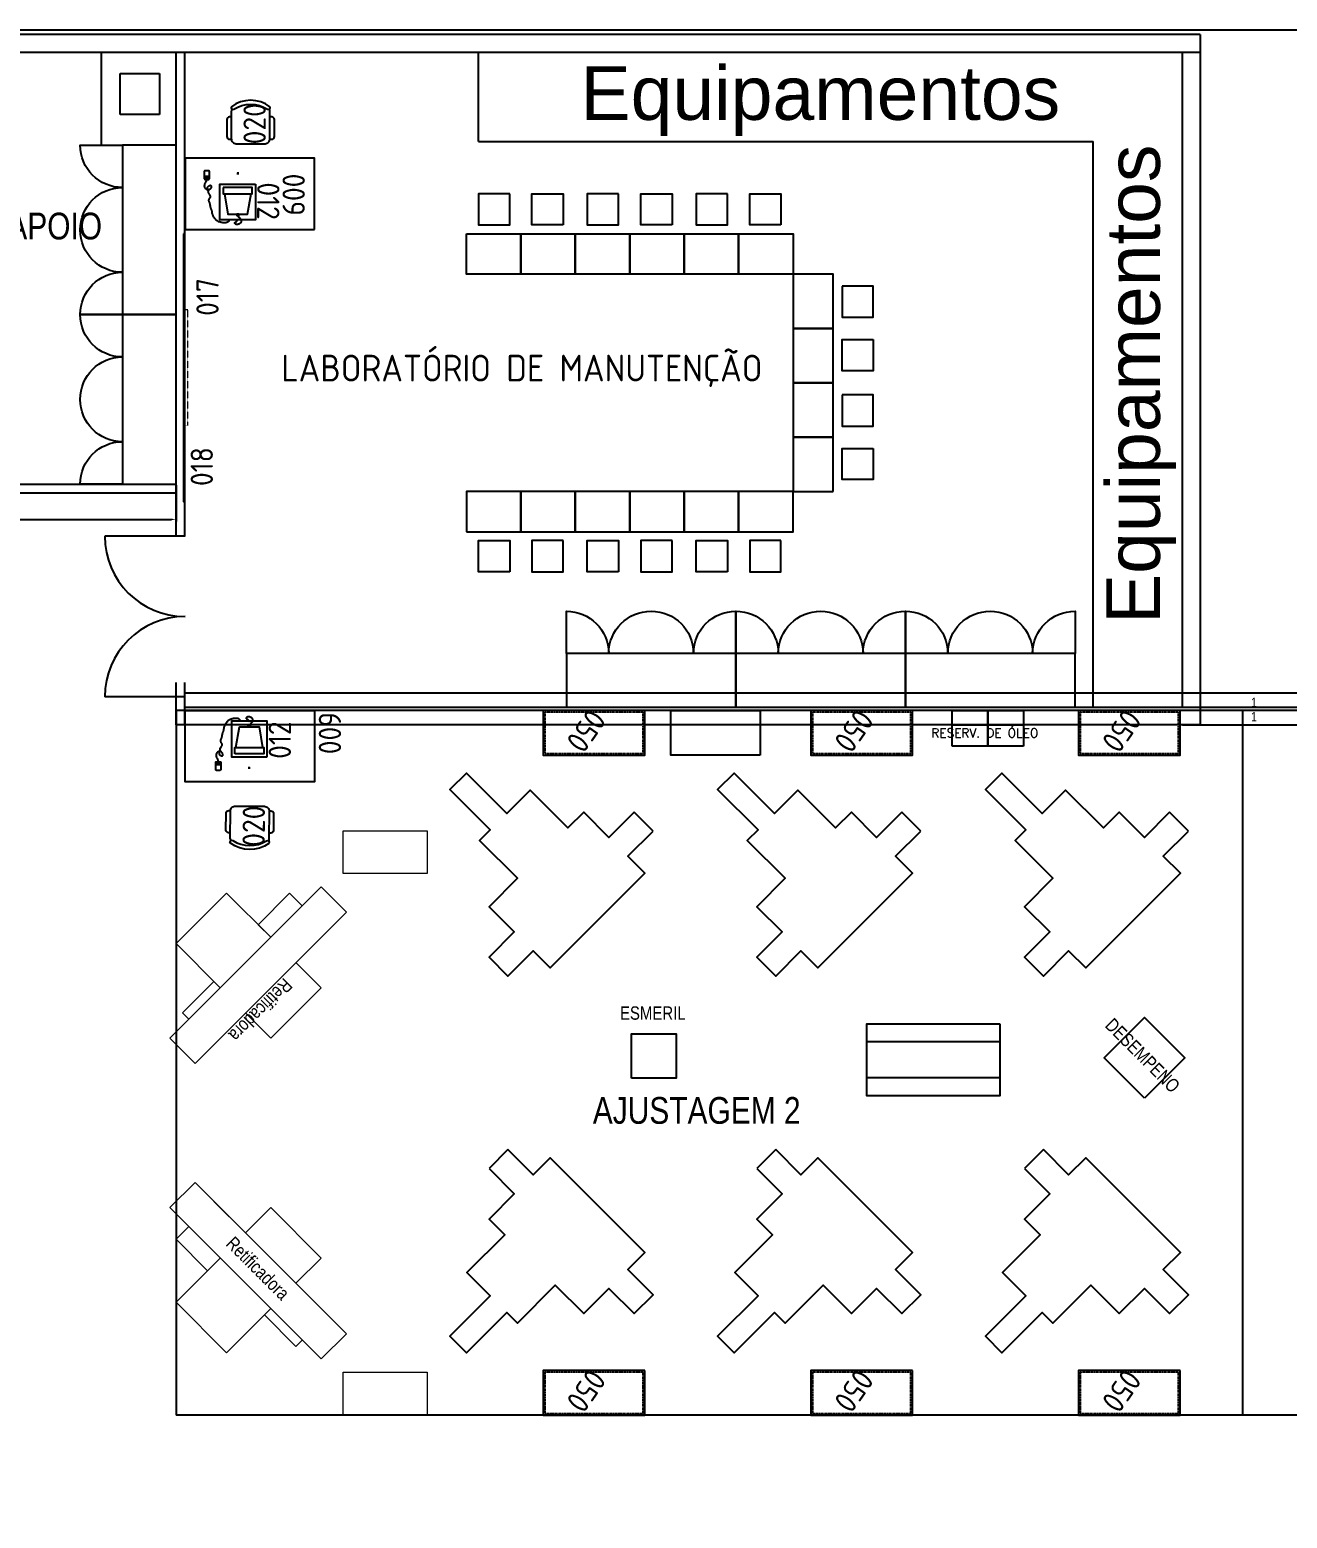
# Model space of a CAD drawing. Header units: millimetres. Extents: x 18768 to 1484868, y -11027 to 520152.
# Drawn here: x 1401237 to 1415328, y 217740 to 234430 of the extents above; entities that cross this region are included whole.
import ezdxf
from ezdxf.enums import TextEntityAlignment as Align

# ---------------------------------------------------------------- set-up
doc = ezdxf.new("R2010")
doc.units = ezdxf.units.MM
for name, pattern in [('DASHED2', [9.525, 6.35, -3.175]), ('DIVIDE', [2.15, 1.5, -0.2, 0.05, -0.15, 0.05, -0.2]), ('HIDDEN', [0.375, 0.25, -0.125]), ('HIDDEN2', [4.7625, 3.175, -1.5875])]:
    doc.linetypes.add(name, pattern=pattern)
for name, color, linetype in [('3-MAQUINAS', 5, 'Continuous'), ('4-MOBILIA', 4, 'Continuous'), ('8-TEXTO-DETALHES', 6, 'Continuous'), ('L025-CONTORNO', 7, 'Continuous'), ('L025-IMAGIN', 1, 'DIVIDE'), ('L025-TEXTO', 7, 'Continuous'), ('L035-ARRANJO-ADQUIRIR', 102, 'Continuous'), ('L035-ARRANJO-EXISTENTE', 180, 'Continuous'), ('L035-TEXTO', 40, 'Continuous'), ('PAREDES', 7, 'Continuous')]:
    doc.layers.add(name, color=color, linetype=linetype)
doc.layers.add('L035-DEMOLIÇÃO', color=40, linetype='Continuous', plot=False)
doc.styles.add('ISO-CP--25', font='isocp.shx', dxfattribs={"height": 250})
doc.styles.add('ISO-CP--35', font='isocp.shx', dxfattribs={"height": 350})
doc.styles.add('ROMANS', font='romans', dxfattribs={"width": 0.8, "height": 300})
doc.styles.get("Standard").update_dxf_attribs({"font": 'arial.ttf'})
doc.dimstyles.new('Anotativo', dxfattribs={"dimscale": 0, "dimtxt": 2.5, "dimasz": 2.5, "dimexe": 1.25, "dimexo": 0.625, "dimtad": 1, "dimtxsty": 'Standard', "dimcen": 2.5, "dimadec": 0, "dimazin": 0, "dimtfac": 1, "dimtmove": 0, "dimatfit": 3, "dimfxl": 1, "dimarcsym": 0})

# ---------------------------------------------------------------- blocks, each defined once
blk = doc.blocks.new('BL_SENAI_id9320210400')
at = {"layer": 'L035-ARRANJO-ADQUIRIR', "color": 0}
for points in [[(-690, 550, -0.290756), (-310, 550, 0.829608), (-284, 579, 0.333333), (-716, 579, 0.829608), (-690, 550)], [(-710, 550, 0.129448), (-717, 523), (-717, 219, 0.414214), (-663, 164), (-338, 164, 0.414214), (-284, 219), (-284, 525, 0.120944), (-290, 550)], [(-717, 464), (-737, 464, 0.414214), (-767, 434), (-767, 244, 0.414214), (-737, 214), (-717, 214)], [(-284, 214), (-264, 214, 0.414214), (-234, 244), (-234, 434, 0.414214), (-264, 464), (-284, 464)]]:
    blk.add_lwpolyline(points, format="xyb", dxfattribs=at)
at = {"layer": 'L025-TEXTO', "style": 'ISO-CP--25'}
blk.add_attdef('rmp_mt_codmaterial', (15, 15), '', height=40, dxfattribs=at)
at = {"layer": 'L025-TEXTO', "style": 'ISO-CP--25', "flags": 1}
for tag in ['rmp_mt_nomeunid', 'rmp_mt_potencia', 'rmp_mt_cod']:
    blk.add_attdef(tag, (15, 15), '', height=40, dxfattribs=at)
blk = doc.blocks.new('BL_SENAI_id9320220810')
at = {"layer": 'L025-CONTORNO', "color": 0}
blk.add_lwpolyline([(-688, 238), (112, 238), (112, 1688), (-688, 1688)], close=True, dxfattribs=at)
at = {"layer": 'L025-TEXTO', "style": 'ISO-CP--25'}
blk.add_attdef('rmp_mt_codmaterial', (15, 15), '', height=40, dxfattribs=at)
at = {"layer": 'L025-TEXTO', "style": 'ISO-CP--25', "flags": 1}
for tag in ['rmp_mt_nomeunid', 'rmp_mt_potencia', 'rmp_mt_cod']:
    blk.add_attdef(tag, (15, 15), '', height=40, dxfattribs=at)
blk = doc.blocks.new('BL_SENAI_id9300159197')
at = {"layer": 'L025-CONTORNO', "color": 0, "linetype": 'HIDDEN', "lineweight": 9}
blk.add_lwpolyline([(-650, -50), (650, -50), (650, 0), (-650, 0)], close=True, dxfattribs=at)
at = {"layer": 'L025-TEXTO', "lineweight": 9, "style": 'ISO-CP--25'}
blk.add_attdef('rmp_mt_codmaterial', (15, 15), '', height=40, dxfattribs=at)
at = {"layer": 'L025-TEXTO', "lineweight": 9, "style": 'ISO-CP--25', "flags": 1}
for tag in ['rmp_mt_nomeunid', 'rmp_mt_potencia', 'rmp_mt_cod']:
    blk.add_attdef(tag, (15, 15), '', height=40, dxfattribs=at)
blk = doc.blocks.new('BL_SENAI_id9320290690')
at = {"layer": 'L025-CONTORNO', "color": 0}
blk.add_lwpolyline([(-3131, 134), (-131, 134), (-131, 152), (-3131, 152)], close=True, dxfattribs=at)
at = {"layer": 'L025-TEXTO', "style": 'ISO-CP--25'}
blk.add_attdef('rmp_mt_codmaterial', (15, 15), '', height=40, dxfattribs=at)
at = {"layer": 'L025-TEXTO', "style": 'ISO-CP--25', "flags": 1}
for tag in ['rmp_mt_nomeunid', 'rmp_mt_potencia', 'rmp_mt_cod']:
    blk.add_attdef(tag, (15, 15), '', height=40, dxfattribs=at)
blk = doc.blocks.new('*D313')
at = {"layer": 'DEFPOINTS', "color": 0, "linetype": 'ByBlock', "lineweight": 15, "transparency": 16777216}
for p in [(1399126, 229336), (1402876, 229336), (1402876, 228940)]:
    blk.add_point(p, dxfattribs=at)
at = {"layer": 'PAREDES', "color": 0, "linetype": 'ByBlock', "lineweight": -2, "transparency": 16777216}
for p, q in [((1399126, 229323), (1399126, 228915)), ((1402876, 229323), (1402876, 228915)), ((1399176, 228940), (1402826, 228940))]:
    blk.add_line(p, q, dxfattribs=at)
at = {"layer": 'PAREDES', "color": 0, "linetype": 'ByBlock', "lineweight": 15, "transparency": 16777216}
for points in [[(1399176, 228948), (1399176, 228932), (1399126, 228940)], [(1402826, 228948), (1402826, 228932), (1402876, 228940)]]:
    blk.add_solid(points, dxfattribs=at)
at = {"layer": 'PAREDES', "color": 0, "linetype": 'ByBlock', "lineweight": 15, "transparency": 16777216, "insert": (1401001, 228978), "char_height": 50, "attachment_point": 5}
blk.add_mtext('3750', dxfattribs=at)
blk = doc.blocks.new('BL_SENAI_id9370710510')
at = {"layer": 'L035-ARRANJO-ADQUIRIR', "color": 0}
for p, q in [((491, 168), (491, 85)), ((495, 168), (495, 145)), ((511, 168), (495, 168)), ((542, 174), (498, 174)), ((511, 145), (511, 168)), ((529, 168), (512, 168)), ((512, 168), (512, 145)), ((529, 145), (529, 168)), ((530, 168), (530, 145)), ((546, 168), (530, 168)), ((546, 145), (546, 168)), ((549, 85), (549, 168)), ((185, 107), (161, 107)), ((173, 95), (173, 119)), ((491, 142), (549, 142)), ((491, 141), (549, 141)), ((495, 145), (511, 145)), ((498, 78), (542, 78)), ((512, 145), (529, 145)), ((530, 145), (546, 145))]:
    blk.add_line(p, q, dxfattribs=at)
for points in [[(173, 581), (172, 586), (170, 590), (168, 593), (165, 596), (162, 598), (160, 599), (158, 600), (156, 602), (154, 603), (153, 604), (152, 606), (152, 607), (152, 609), (151, 610), (151, 611), (150, 612), (149, 613), (148, 614), (146, 615), (145, 616), (143, 617), (141, 618), (139, 620), (138, 622), (136, 624), (135, 627), (134, 630), (133, 633), (133, 637), (133, 640), (133, 644), (133, 647), (134, 650), (134, 653), (135, 656), (137, 658), (138, 661), (140, 663), (142, 665), (144, 667), (146, 668), (148, 670), (151, 671), (153, 672), (156, 673), (158, 674), (160, 675), (162, 676), (164, 676), (166, 677), (168, 678), (170, 678), (172, 679), (174, 679), (175, 679), (177, 680), (179, 680), (180, 680), (182, 680), (183, 680), (185, 680), (187, 680), (189, 679), (190, 679), (192, 678), (194, 678), (195, 677), (197, 676), (199, 675), (200, 674), (201, 672), (203, 671), (204, 670), (205, 669), (205, 667), (206, 666), (206, 665), (206, 664), (206, 663), (206, 662), (205, 660), (205, 659), (204, 658), (203, 658), (201, 657), (200, 656), (199, 655), (197, 654), (196, 653), (194, 653), (193, 652), (191, 651), (190, 650), (189, 649), (187, 648), (186, 647), (185, 645), (184, 644), (183, 642), (182, 640), (181, 637), (179, 635), (176, 632), (173, 629)], [(323, 336), (283, 566), (63, 566), (23, 336)], [(268, 629), (272, 638), (277, 645), (282, 650), (288, 655), (294, 657), (300, 659), (307, 661), (313, 661), (320, 662), (326, 662), (332, 661), (338, 661), (343, 660), (349, 659), (355, 658), (360, 657), (366, 656), (371, 654), (377, 652), (382, 651), (387, 649), (392, 646), (397, 644), (402, 641), (406, 637), (411, 634), (415, 630), (419, 626), (422, 621), (426, 617), (430, 612), (433, 607), (437, 602), (440, 597), (443, 591), (447, 586), (449, 580), (452, 575), (454, 570), (456, 565), (457, 560), (458, 555), (459, 550), (460, 545), (460, 540), (461, 535), (461, 531), (462, 526), (464, 521), (466, 516), (467, 511), (470, 507), (472, 502), (474, 496), (475, 491), (477, 486), (478, 481), (479, 475), (480, 470), (481, 465), (481, 459), (482, 454), (483, 449), (484, 445), (486, 440), (487, 436), (489, 432), (491, 428), (492, 425), (494, 421), (495, 418), (496, 415), (496, 411), (496, 408), (496, 405), (495, 402), (494, 398), (493, 395), (492, 393), (490, 390), (488, 387), (486, 385), (484, 382), (482, 380), (481, 377), (480, 375), (479, 372), (479, 369), (479, 366), (479, 362), (481, 359), (482, 355), (484, 352), (486, 348), (488, 345), (490, 342), (492, 338), (493, 336), (495, 333), (497, 331), (498, 329), (499, 327), (500, 326), (501, 325), (501, 325), (501, 324), (501, 324), (501, 324), (501, 324), (500, 323), (500, 322), (501, 319), (501, 316), (502, 312), (503, 308), (504, 303), (505, 298), (506, 293), (507, 287), (508, 283), (509, 278), (510, 275), (511, 271), (511, 268), (511, 265), (510, 262), (509, 259), (507, 257), (505, 254), (502, 251), (498, 248), (495, 246), (491, 244), (487, 242), (483, 241), (480, 241), (477, 241), (475, 242), (473, 243), (471, 245), (470, 247), (469, 250), (469, 253), (469, 256), (469, 259), (470, 262), (471, 265), (472, 268), (473, 271), (475, 274), (477, 277), (479, 280), (482, 283), (485, 286), (488, 289), (491, 291), (495, 293), (498, 294), (503, 294), (507, 293), (512, 292), (517, 290), (522, 287), (527, 283), (531, 279), (536, 274), (539, 269), (542, 263), (543, 257), (544, 251), (544, 245), (543, 239), (542, 233), (540, 227), (538, 221), (536, 216), (533, 210), (530, 205), (528, 199), (525, 194), (523, 189), (521, 183), (520, 177), (520, 174)]]:
    blk.add_lwpolyline(points, dxfattribs=at)
for points in [[(-27, 229), (-27, 629), (373, 629), (373, 229)], [(162, 566), (184, 566), (184, 581), (162, 581)], [(335, 266), (335, 336), (10, 336), (10, 266)]]:
    blk.add_lwpolyline(points, close=True, dxfattribs=at)
for centre, start, end in [((498, 168), 90, 180), ((542, 168), 0, 90), ((498, 85), 180, 270), ((542, 85), 270, 0)]:
    blk.add_arc(centre, 6.72, start, end, dxfattribs=at)
at = {"layer": 'L025-TEXTO', "style": 'ISO-CP--25'}
blk.add_attdef('rmp_mt_codmaterial', (15, 15), '', height=40, dxfattribs=at)
at = {"layer": 'L025-TEXTO', "style": 'ISO-CP--25', "flags": 1}
for tag in ['rmp_mt_nomeunid', 'rmp_mt_potencia', 'rmp_mt_cod']:
    blk.add_attdef(tag, (15, 15), '', height=40, dxfattribs=at)
blk = doc.blocks.new('BL_SENAI_id9320230820')
at = {"layer": 'L035-ARRANJO-EXISTENTE', "color": 0}
blk.add_lwpolyline([(-449, -183), (691, -183), (691, 317), (-449, 317)], close=True, dxfattribs=at)
at = {"layer": 'L035-ARRANJO-EXISTENTE', "color": 0, "linetype": 'HIDDEN2'}
blk.add_lwpolyline([(-431, -165), (673, -165), (673, 299), (-431, 299)], close=True, dxfattribs=at)
at = {"layer": 'L025-TEXTO', "style": 'ISO-CP--25'}
blk.add_attdef('rmp_mt_codmaterial', (15, 15), '', height=40, dxfattribs=at)
at = {"layer": 'L025-TEXTO', "style": 'ISO-CP--25', "flags": 1}
for tag in ['rmp_mt_nomeunid', 'rmp_mt_potencia', 'rmp_mt_cod']:
    blk.add_attdef(tag, (15, 15), '', height=40, dxfattribs=at)

msp = doc.modelspace()

# ---------------------------------------------------------------- linework, layer by layer
for p, q in [((1402040, 233135.995), (1402040, 234175.995)), ((1406265, 233175.995), (1406265, 234175.995)), ((1402250, 233941.395), (1402690, 233941.395)), ((1402250, 233481.395), (1402250, 233941.395)), ((1402690, 233941.395), (1402690, 233481.395)), ((1402690, 233481.395), (1402250, 233481.395)), ((1406265, 233175.995), (1413153.298, 233175.995)), ((1413153.298, 226835.995), (1413153.298, 233175.995)), ((1402977.67, 228750.284), (1402077.67, 228750.284)), ((1402977.67, 226950.284), (1402077.67, 226950.284)), ((1408222.34, 225445.456), (1408010.208, 225657.588)), ((1411222.34, 225445.456), (1411010.208, 225657.588)), ((1414222.34, 225445.456), (1414010.208, 225657.588)), ((1412112.841, 223081.463), (1410612.841, 223081.463)), ((1410612.841, 222681.463), (1412112.841, 222681.463)), ((1406595.99, 221872.876), (1406383.858, 221660.744)), ((1409595.99, 221872.876), (1409383.858, 221660.744)), ((1412595.99, 221872.876), (1412383.858, 221660.744))]:
    msp.add_line(p, q)
at = {"color": 1}
for p, q in [((1414357.298, 226795.995), (1414357.298, 226995.995)), ((1414357.298, 226795.995), (1414357.298, 226995.995)), ((1414357.298, 226635.995), (1414357.298, 226835.995))]:
    msp.add_line(p, q, dxfattribs=at)
at = {"color": 1, "linetype": 'DASHED2'}
for p, q in [((1414829.304, 218899.745), (1414829.304, 226799.745)), ((1405076.446, 218895.995), (1402876.446, 218895.995))]:
    msp.add_line(p, q, dxfattribs=at)
at = {"color": 2}
for points in [[(1402276.446, 231235.995), (1401801.446, 231235.995, -0.414213562), (1402276.446, 231710.995, -0.414213562), (1401801.446, 232185.995, -0.414213562), (1402276.446, 232660.995, -0.414213562), (1401801.446, 233135.995), (1402276.446, 233135.995)], [(1402276.446, 229335.995), (1401801.446, 229335.995, -0.414213562), (1402276.446, 229810.995, -0.414213562), (1401801.446, 230285.995, -0.414213562), (1402276.446, 230760.995, -0.414213562), (1401801.446, 231235.995), (1402276.446, 231235.995)], [(1407250, 227435.995), (1407250, 227910.995, -0.414213562), (1407725, 227435.995, -0.414213562), (1408200, 227910.995, -0.414213562), (1408675, 227435.995, -0.414213562), (1409150, 227910.995), (1409150, 227435.995)], [(1409150, 227435.995), (1409150, 227910.995, -0.414213562), (1409625, 227435.995, -0.414213562), (1410100, 227910.995, -0.414213562), (1410575, 227435.995, -0.414213562), (1411050, 227910.995), (1411050, 227435.995)], [(1411050, 227435.995), (1411050, 227910.995, -0.414213562), (1411525, 227435.995, -0.414213562), (1412000, 227910.995, -0.414213562), (1412475, 227435.995, -0.414213562), (1412950, 227910.995), (1412950, 227435.995)]]:
    msp.add_lwpolyline(points, format="xyb", dxfattribs=at)
for points in [[(1402876.446, 231235.995), (1402876.446, 233135.995), (1402276.446, 233135.995), (1402276.446, 231235.995)], [(1402876.446, 229335.995), (1402876.446, 231235.995), (1402276.446, 231235.995), (1402276.446, 229335.995)], [(1407250, 226835.995), (1409150, 226835.995), (1409150, 227435.995), (1407250, 227435.995)], [(1409150, 226835.995), (1411050, 226835.995), (1411050, 227435.995), (1409150, 227435.995)], [(1411050, 226835.995), (1412950, 226835.995), (1412950, 227435.995), (1411050, 227435.995)], [(1409422.595, 226295.995), (1408422.595, 226295.995), (1408422.595, 226795.995), (1409422.595, 226795.995)], [(1413728.995, 222450.156), (1413276.446, 222902.704), (1413728.995, 223355.253), (1414181.543, 222902.704)], [(1407978.826, 222673.153), (1407978.826, 223173.153), (1408478.826, 223173.153), (1408478.826, 222673.153)], [(1412112.841, 223281.463), (1410612.841, 223281.463), (1410612.841, 222481.463), (1412112.841, 222481.463)]]:
    msp.add_lwpolyline(points, close=True)
for points in [[(1408010.208, 225657.588), (1407727.365, 225374.745), (1407444.523, 225657.588), (1407267.746, 225480.811), (1406843.482, 225905.075), (1406581.852, 225643.446), (1406129.304, 226095.994), (1405945.456, 225912.146), (1406398.005, 225459.598), (1406277.797, 225339.39), (1406702.061, 224915.126), (1406383.863, 224596.928), (1406666.705, 224314.085), (1406383.863, 224031.242), (1406595.995, 223819.11), (1406878.837, 224101.953), (1407069.756, 223911.034), (1408130.416, 224971.694), (1407939.498, 225162.613), (1408222.34, 225445.456)], [(1411010.208, 225657.588), (1410727.365, 225374.745), (1410444.523, 225657.588), (1410267.746, 225480.811), (1409843.482, 225905.075), (1409581.852, 225643.446), (1409129.304, 226095.994), (1408945.456, 225912.146), (1409398.005, 225459.598), (1409277.797, 225339.39), (1409702.061, 224915.126), (1409383.863, 224596.928), (1409666.705, 224314.085), (1409383.863, 224031.242), (1409595.995, 223819.11), (1409878.837, 224101.953), (1410069.756, 223911.034), (1411130.416, 224971.694), (1410939.498, 225162.613), (1411222.34, 225445.456)], [(1414010.208, 225657.588), (1413727.365, 225374.745), (1413444.523, 225657.588), (1413267.746, 225480.811), (1412843.482, 225905.075), (1412581.852, 225643.446), (1412129.304, 226095.994), (1411945.456, 225912.146), (1412398.005, 225459.598), (1412277.797, 225339.39), (1412702.061, 224915.126), (1412383.863, 224596.928), (1412666.705, 224314.085), (1412383.863, 224031.242), (1412595.995, 223819.11), (1412878.837, 224101.953), (1413069.756, 223911.034), (1414130.416, 224971.694), (1413939.498, 225162.613), (1414222.34, 225445.456)], [(1406383.858, 221660.744), (1406666.701, 221377.901), (1406383.858, 221095.059), (1406560.635, 220918.282), (1406136.371, 220494.018), (1406398, 220232.388), (1405945.452, 219779.84), (1406129.3, 219595.992), (1406581.848, 220048.54), (1406702.056, 219928.332), (1407126.32, 220352.596), (1407444.518, 220034.398), (1407727.361, 220317.241), (1408010.204, 220034.398), (1408222.336, 220246.53), (1407939.493, 220529.373), (1408130.412, 220720.292), (1407069.752, 221780.952), (1406878.833, 221590.033), (1406595.99, 221872.876)], [(1409383.858, 221660.744), (1409666.701, 221377.901), (1409383.858, 221095.059), (1409560.635, 220918.282), (1409136.371, 220494.018), (1409398, 220232.388), (1408945.452, 219779.84), (1409129.3, 219595.992), (1409581.848, 220048.54), (1409702.056, 219928.332), (1410126.32, 220352.596), (1410444.518, 220034.398), (1410727.361, 220317.241), (1411010.204, 220034.398), (1411222.336, 220246.53), (1410939.493, 220529.373), (1411130.412, 220720.292), (1410069.752, 221780.952), (1409878.833, 221590.033), (1409595.99, 221872.876)], [(1412383.858, 221660.744), (1412666.701, 221377.901), (1412383.858, 221095.059), (1412560.635, 220918.282), (1412136.371, 220494.018), (1412398, 220232.388), (1411945.452, 219779.84), (1412129.3, 219595.992), (1412581.848, 220048.54), (1412702.056, 219928.332), (1413126.32, 220352.596), (1413444.518, 220034.398), (1413727.361, 220317.241), (1414010.204, 220034.398), (1414222.336, 220246.53), (1413939.493, 220529.373), (1414130.412, 220720.292), (1413069.752, 221780.952), (1412878.833, 221590.033), (1412595.99, 221872.876)]]:
    msp.add_lwpolyline(points)
for centre, start, end in [((1402977.67, 228750.284), 180, 270), ((1402977.67, 226950.284), 90, 180)]:
    msp.add_arc(centre, 900, start, end)
at = {"layer": '3-MAQUINAS'}
for p, q in [((1411573.298, 226395.995), (1411573.298, 226795.995)), ((1411573.298, 226795.995), (1411973.298, 226795.995)), ((1411973.298, 226795.995), (1411973.298, 226395.995)), ((1411973.298, 226395.995), (1411973.298, 226795.995)), ((1411973.298, 226795.995), (1412373.298, 226795.995)), ((1412373.298, 226795.995), (1412373.298, 226395.995)), ((1411573.298, 226635.995), (1411973.298, 226635.995)), ((1411973.298, 226635.995), (1412373.298, 226635.995)), ((1411973.298, 226395.995), (1411573.298, 226395.995)), ((1412373.298, 226395.995), (1411973.298, 226395.995))]:
    msp.add_line(p, q, dxfattribs=at)
at = {"layer": '4-MOBILIA', "linetype": 'Continuous'}
for points in [[(1406615, 232591.395), (1406265, 232591.395), (1406265, 232241.395), (1406615, 232241.395)], [(1407215, 232241.395), (1406865, 232241.395), (1406865, 232591.395), (1407215, 232591.395)], [(1407835, 232591.395), (1407485, 232591.395), (1407485, 232241.395), (1407835, 232241.395)], [(1408435, 232241.395), (1408085, 232241.395), (1408085, 232591.395), (1408435, 232591.395)], [(1409055, 232591.395), (1408705, 232591.395), (1408705, 232241.395), (1409055, 232241.395)], [(1409655, 232241.395), (1409305, 232241.395), (1409305, 232591.395), (1409655, 232591.395)], [(1410340, 231556.395), (1410340, 231206.395), (1410690, 231206.395), (1410690, 231556.395)], [(1410690, 230956.395), (1410690, 230606.395), (1410340, 230606.395), (1410340, 230956.395)], [(1410340, 230336.395), (1410340, 229986.395), (1410690, 229986.395), (1410690, 230336.395)], [(1410690, 229736.395), (1410690, 229386.395), (1410340, 229386.395), (1410340, 229736.395)], [(1406615, 228351.395), (1406265, 228351.395), (1406265, 228701.395), (1406615, 228701.395)], [(1407215, 228701.395), (1406865, 228701.395), (1406865, 228351.395), (1407215, 228351.395)], [(1407835, 228351.395), (1407485, 228351.395), (1407485, 228701.395), (1407835, 228701.395)], [(1408435, 228701.395), (1408085, 228701.395), (1408085, 228351.395), (1408435, 228351.395)], [(1409055, 228351.395), (1408705, 228351.395), (1408705, 228701.395), (1409055, 228701.395)], [(1409655, 228701.395), (1409305, 228701.395), (1409305, 228351.395), (1409655, 228351.395)]]:
    msp.add_lwpolyline(points, close=True, dxfattribs=at)
at = {"layer": '4-MOBILIA'}
for points in [[(1406130, 232141.395), (1406740, 232141.395), (1407350, 232141.395), (1407350, 231691.395), (1406740, 231691.395), (1406130, 231691.395)], [(1406740, 232141.395), (1406740, 231691.395)], [(1407350, 232141.395), (1407960, 232141.395), (1408570, 232141.395), (1408570, 231691.395), (1407960, 231691.395), (1407350, 231691.395)], [(1407960, 232141.395), (1407960, 231691.395)], [(1408570, 232141.395), (1409180, 232141.395), (1409790, 232141.395), (1409790, 231691.395), (1409180, 231691.395), (1408570, 231691.395)], [(1409180, 232141.395), (1409180, 231691.395)], [(1410240, 230471.395), (1410240, 231081.395), (1410240, 231691.395), (1409790, 231691.395), (1409790, 231081.395), (1409790, 230471.395)], [(1410240, 231081.395), (1409790, 231081.395)], [(1410240, 229251.395), (1410240, 229861.395), (1410240, 230471.395), (1409790, 230471.395), (1409790, 229861.395), (1409790, 229251.395)], [(1410240, 229861.395), (1409790, 229861.395)], [(1406130, 228801.395), (1406740, 228801.395), (1407350, 228801.395), (1407350, 229251.395), (1406740, 229251.395), (1406130, 229251.395)], [(1406740, 228801.395), (1406740, 229251.395)], [(1407350, 228801.395), (1407960, 228801.395), (1408570, 228801.395), (1408570, 229251.395), (1407960, 229251.395), (1407350, 229251.395)], [(1407960, 228801.395), (1407960, 229251.395)], [(1408570, 228801.395), (1409180, 228801.395), (1409790, 228801.395), (1409790, 229251.395), (1409180, 229251.395), (1408570, 229251.395)], [(1409180, 228801.395), (1409180, 229251.395)]]:
    msp.add_lwpolyline(points, close=True, dxfattribs=at)
at = {"layer": 'L025-IMAGIN'}
for p, q in [((1402876.446, 226795.995), (1402876.446, 218895.995)), ((1402876.446, 226635.995), (1402876.446, 218895.995)), ((1421679.298, 218895.995), (1402876.446, 218895.995)), ((1421629.298, 218895.995), (1403198.595, 218895.995))]:
    msp.add_line(p, q, dxfattribs=at)
at = {"layer": 'L035-DEMOLIÇÃO', "linetype": 'ByBlock', "lineweight": -2}
msp.add_lwpolyline([(1437540.298, 196901.407), (1345642.017, 196901.407), (1345642.017, 234430), (1437540.298, 234430)], close=True, dxfattribs=at)
at = {"layer": 'PAREDES'}
for p, q in [((1414353.298, 234375.995), (1399026.446, 234375.995)), ((1414353.298, 234375.995), (1414353.298, 226835.995)), ((1414353.298, 234175.995), (1399126.446, 234175.995)), ((1400172.923, 229335.995), (1402876.446, 229335.995)), ((1400178.496, 229235.995), (1402876.446, 229235.995)), ((1402975.536, 226995.995), (1421679.298, 226995.995)), ((1402975.536, 226835.995), (1414357.298, 226835.995)), ((1414153.298, 226835.995), (1436973.298, 226835.995)), ((1421679.298, 226795.995), (1402876.446, 226795.995)), ((1414357.298, 226635.995), (1402876.446, 226635.995)), ((1414153.298, 226635.995), (1436767.222, 226635.995))]:
    msp.add_line(p, q, dxfattribs=at)
at = {"layer": 'PAREDES', "ltscale": 0.01}
for p, q in [((1402876.446, 228750.284), (1402876.446, 234175.995)), ((1402976.446, 228750.284), (1402976.446, 234175.995)), ((1414153.298, 226835.995), (1414153.298, 234175.995)), ((1402876.446, 227844.574), (1402876.446, 227855.995)), ((1402876.446, 226795.995), (1402876.446, 227110.284)), ((1402976.446, 226795.995), (1402976.446, 227110.284)), ((1402876.446, 226635.995), (1402876.446, 226950.284)), ((1402976.446, 226635.995), (1402976.446, 226950.284))]:
    msp.add_line(p, q, dxfattribs=at)
at = {"layer": 'PAREDES', "linetype": 'ByBlock', "lineweight": 15}
for points in [[(1404749.316, 224968.684), (1404749.316, 225448.684), (1405689.316, 225448.684), (1405689.316, 224968.684), (1404749.316, 224968.684)], [(1404785.634, 224536.552), (1403088.578, 222839.496), (1402805.735, 223122.339), (1404502.792, 224819.395), (1404785.634, 224536.552)], [(1403371.421, 223688.024), (1402876.446, 224182.999), (1403442.132, 224748.684), (1403937.106, 224253.71)], [(1403937.106, 224253.71), (1403795.685, 224395.131), (1404149.238, 224748.684), (1404290.66, 224607.263)], [(1404219.949, 223970.867), (1404502.792, 223688.024)], [(1403017.868, 223334.471), (1402947.157, 223405.181), (1403300.71, 223758.735), (1403371.421, 223688.024)], [(1404502.792, 223688.024), (1403937.106, 223122.339), (1403654.264, 223405.181)], [(1403088.578, 221505.184), (1404785.634, 219808.128), (1404502.792, 219525.285), (1402805.735, 221222.341), (1403088.578, 221505.184)], [(1403300.71, 221293.052), (1403654.264, 220939.499)], [(1403654.264, 220939.499), (1403937.106, 221222.341)], [(1403937.106, 221222.341), (1404502.792, 220656.656), (1404219.949, 220373.813)], [(1403371.421, 220656.656), (1403230, 220515.235), (1402876.446, 220868.788), (1403017.868, 221010.209)], [(1403937.106, 220090.971), (1403442.132, 219595.996), (1402876.446, 220161.681), (1403371.421, 220656.656)], [(1404219.949, 220373.813), (1404573.502, 220020.26)], [(1404290.66, 219737.417), (1404219.949, 219666.707), (1403866.396, 220020.26), (1403937.106, 220090.971)], [(1404749.316, 218895.995), (1404749.316, 219375.995), (1405689.316, 219375.995), (1405689.316, 218895.995), (1404749.316, 218895.995)]]:
    msp.add_lwpolyline(points, dxfattribs=at)

# ---------------------------------------------------------------- block references
at = {"layer": 'L035-ARRANJO-ADQUIRIR'}
ref = msp.add_blockref('BL_SENAI_id9320210400', (1404212.094, 232988.474), dxfattribs=at)
ref.add_attrib('rmp_mt_codmaterial', '020', dxfattribs={"layer": 'L025-TEXTO', "height": 250, "rotation": 90, "style": 'ISO-CP--25'}).set_placement((1403756.664, 233376.036), align=Align.MIDDLE)
ref = msp.add_blockref('BL_SENAI_id9320220810', (1404664.613, 232879.571), dxfattribs=dict(at, rotation=89.99999999999835))
ref.add_attrib('rmp_mt_codmaterial', '009', dxfattribs={"layer": 'L025-TEXTO', "height": 250, "rotation": 270, "style": 'ISO-CP--25'}).set_placement((1404069.436, 232580.615), align=Align.CENTER)
ref = msp.add_blockref('BL_SENAI_id9370710510', (1403740.531, 232926.845), dxfattribs=dict(at, rotation=180))
ref.add_attrib('rmp_mt_codmaterial', '012', dxfattribs={"layer": 'L025-TEXTO', "height": 250, "rotation": 270, "style": 'ISO-CP--25'}).set_placement((1403910.113, 232508.967), align=Align.MIDDLE)
ref = msp.add_blockref('BL_SENAI_id9320290690', (1402824.057, 229010.461), dxfattribs=dict(at, rotation=270))
ref.add_attrib('rmp_mt_codmaterial', '018', dxfattribs={"layer": 'L025-TEXTO', "height": 250, "rotation": 90, "style": 'ISO-CP--25'}).set_placement((1403164.158, 229531.615), align=Align.MIDDLE)
ref = msp.add_blockref('BL_SENAI_id9300159197', (1402958.446, 230641.395), dxfattribs=dict(at, rotation=90))
ref.add_attrib('rmp_mt_codmaterial', '017', dxfattribs={"layer": 'L025-TEXTO', "lineweight": 9, "height": 250, "rotation": 90, "style": 'ISO-CP--25'}).set_placement((1403228.712, 231433.692), align=Align.MIDDLE)
ref = msp.add_blockref('BL_SENAI_id9320220810', (1404664.613, 226107.819), dxfattribs=dict(at, xscale=-1, rotation=90))
ref.add_attrib('rmp_mt_codmaterial', '009', dxfattribs={"layer": 'L025-TEXTO', "height": 250, "rotation": 90, "style": 'ISO-CP--25'}).set_placement((1404725.444, 226543.25), align=Align.CENTER)
ref = msp.add_blockref('BL_SENAI_id9370710510', (1403869.154, 226046.851), dxfattribs=dict(at, xscale=-1))
ref.add_attrib('rmp_mt_codmaterial', '012', dxfattribs={"layer": 'L025-TEXTO', "height": 250, "rotation": 90, "style": 'ISO-CP--25'}).set_placement((1404038.736, 226464.729), align=Align.MIDDLE)
ref = msp.add_blockref('BL_SENAI_id9320230820', (1407680.112, 226612.939), dxfattribs=dict(at, rotation=179.9999999999899))
ref.add_attrib('rmp_mt_codmaterial', '050', dxfattribs={"layer": 'L025-TEXTO', "height": 250, "rotation": 235, "style": 'ISO-CP--25'}).set_placement((1407370.182, 226638.294), align=Align.CENTER)
ref = msp.add_blockref('BL_SENAI_id9320230820', (1410680.112, 226612.939), dxfattribs=dict(at, rotation=179.9999999999899))
ref.add_attrib('rmp_mt_codmaterial', '050', dxfattribs={"layer": 'L025-TEXTO', "height": 250, "rotation": 235, "style": 'ISO-CP--25'}).set_placement((1410370.182, 226638.294), align=Align.CENTER)
ref = msp.add_blockref('BL_SENAI_id9320230820', (1413680.112, 226612.939), dxfattribs=dict(at, rotation=179.9999999999899))
ref.add_attrib('rmp_mt_codmaterial', '050', dxfattribs={"layer": 'L025-TEXTO', "height": 250, "rotation": 235, "style": 'ISO-CP--25'}).set_placement((1413370.182, 226638.294), align=Align.CENTER)
ref = msp.add_blockref('BL_SENAI_id9320210400', (1404205.181, 225883.948), dxfattribs=dict(at, xscale=-1, rotation=179.5555972538929))
ref.add_attrib('rmp_mt_codmaterial', '020', dxfattribs={"layer": 'L025-TEXTO', "height": 250, "rotation": 89.5555973, "style": 'ISO-CP--25'}).set_placement((1403746.758, 225499.93), align=Align.MIDDLE)
ref = msp.add_blockref('BL_SENAI_id9320230820', (1407680.122, 219212.939), dxfattribs=dict(at, rotation=179.9999999999899))
ref.add_attrib('rmp_mt_codmaterial', '050', dxfattribs={"layer": 'L025-TEXTO', "height": 250, "rotation": 235, "style": 'ISO-CP--25'}).set_placement((1407370.192, 219238.294), align=Align.CENTER)
ref = msp.add_blockref('BL_SENAI_id9320230820', (1410680.117, 219212.939), dxfattribs=dict(at, rotation=179.9999999999899))
ref.add_attrib('rmp_mt_codmaterial', '050', dxfattribs={"layer": 'L025-TEXTO', "height": 250, "rotation": 235, "style": 'ISO-CP--25'}).set_placement((1410370.187, 219238.294), align=Align.CENTER)
ref = msp.add_blockref('BL_SENAI_id9320230820', (1413680.112, 219212.939), dxfattribs=dict(at, rotation=179.9999999999899))
ref.add_attrib('rmp_mt_codmaterial', '050', dxfattribs={"layer": 'L025-TEXTO', "height": 250, "rotation": 235, "style": 'ISO-CP--25'}).set_placement((1413370.182, 219238.294), align=Align.CENTER)

# ---------------------------------------------------------------- texts
at = {"insert": (1407410, 234021.395), "char_height": 601.7519, "attachment_point": 1}
msp.add_mtext_dynamic_manual_height_columns('Equipamentos', width=4890, gutter_width=3008.759, heights=[500], dxfattribs=at)
at = {"insert": (1413299.647, 227768.404), "char_height": 601.7519, "attachment_point": 1, "rotation": 90}
msp.add_mtext_dynamic_manual_height_columns('Equipamentos', width=4890, gutter_width=3008.759, heights=[500], dxfattribs=at)
at = {"layer": '8-TEXTO-DETALHES', "linetype": 'Continuous', "style": 'ROMANS'}
msp.add_text('RESERV. DE ÓLEO', height=100, dxfattribs=at).set_placement((1411338.811, 226495.124))
at = {"layer": 'L035-TEXTO', "width": 0.8}
for s, height, p in [('SALA DE APOIO', 300, (1399476.152, 232079.238)), ('1', 105, (1414923.824, 226835.279)), ('1', 105, (1414923.824, 226835.279)), ('1', 105, (1414923.824, 226675.279))]:
    msp.add_text(s, height=height, dxfattribs=at).set_placement(p)
for s, height, rotation, p in [('Retificadora', 150, 225, (1404086.604, 223805.693)), ('ESMERIL', 150, 360, (1407850.688, 223329.388)), ('DESEMPENO', 150, 315, (1413276.446, 223254.871)), ('AJUSTAGEM 2 ', 300, 360, (1407546.446, 222162.704)), ('Retificadora', 150, 315, (1403424.117, 220806.153))]:
    msp.add_text(s, height=height, rotation=rotation, dxfattribs=at).set_placement(p)
at = {"layer": 'L035-TEXTO', "insert": (1406751.935, 231286.395), "char_height": 300, "width": 8756.13, "attachment_point": 2, "style": 'ISO-CP--35'}
msp.add_mtext('\\PLABORATÓRIO DE MANUTENÇÃO', dxfattribs=at)

# ---------------------------------------------------------------- dimensions: what is measured, and where the dimension line sits
at = {"layer": 'PAREDES', "linetype": 'ByBlock', "lineweight": 15}
dim = msp.add_linear_dim(base=(1402876.446, 228940), p1=(1399126.446, 229335.995), p2=(1402876.446, 229335.995), dimstyle='Anotativo', dxfattribs=at)
dim.commit()
dim.dimension.update_dxf_attribs({"geometry": '*D313', "text_midpoint": (1401001.446, 228978.046)})

doc.saveas('drawing.dxf')
